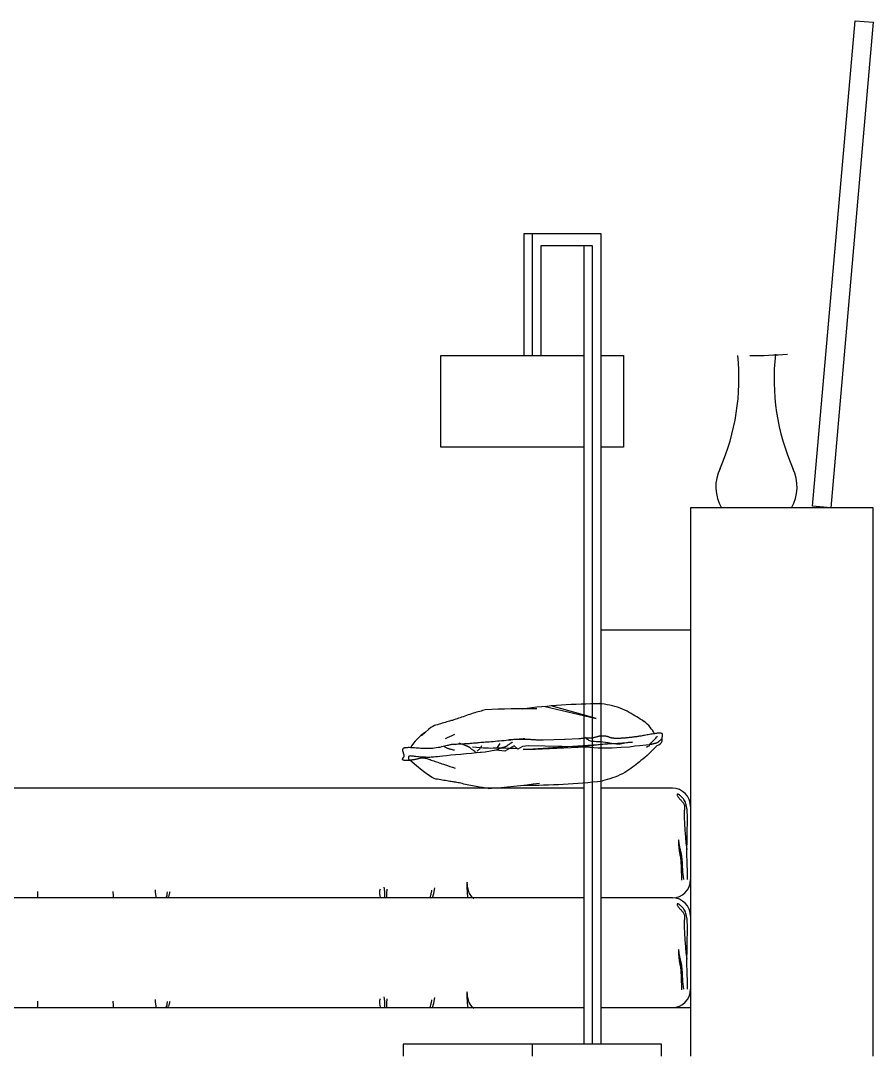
# Model space of a CAD drawing. Header units: inches. Extents: x 11.2 to 54.2, y 16.2 to 41.
# Drawn here: x 28.904 to 30.304, y 21.78 to 23.48 of the extents above; entities that cross this region are included whole.
import ezdxf

# ---------------------------------------------------------------- set-up
doc = ezdxf.new("R2010")
doc.units = ezdxf.units.IN
doc.header["$MEASUREMENT"] = 0
doc.layers.add('1', color=1, linetype='Continuous')

msp = doc.modelspace()

# ---------------------------------------------------------------- linework, layer by layer
at = {"layer": '1'}
for p, q in [((29.7436, 23.1304), (29.7436, 22.9304)), ((29.8282, 23.1104), (29.8282, 21.8004)), ((29.8565, 22.4804), (30.0036, 22.4804)), ((29.7649, 22.3546), (29.8485, 22.3346)), ((29.8485, 22.3346), (29.7745, 22.3554)), ((29.858, 22.3588), (29.8541, 22.3593)), ((29.8621, 22.3582), (29.858, 22.3588)), ((29.8663, 22.3574), (29.8621, 22.3582)), ((29.8707, 22.3566), (29.8663, 22.3574)), ((29.8751, 22.3556), (29.8707, 22.3566)), ((29.8794, 22.3545), (29.8751, 22.3556)), ((29.8837, 22.3532), (29.8794, 22.3545)), ((29.8879, 22.3517), (29.8837, 22.3532)), ((29.8918, 22.3502), (29.8879, 22.3517)), ((29.8956, 22.3484), (29.8918, 22.3502)), ((29.6146, 22.3324), (29.6128, 22.3318)), ((29.6164, 22.333), (29.6146, 22.3324)), ((29.6183, 22.3336), (29.6164, 22.333)), ((29.6203, 22.3343), (29.6183, 22.3336)), ((29.6225, 22.3351), (29.6203, 22.3343)), ((29.6249, 22.3359), (29.6225, 22.3351)), ((29.6274, 22.3368), (29.6249, 22.3359)), ((29.63, 22.3378), (29.6274, 22.3368)), ((29.6327, 22.3387), (29.63, 22.3378)), ((29.6355, 22.3397), (29.6327, 22.3387)), ((29.6383, 22.3407), (29.6355, 22.3397)), ((29.6411, 22.3416), (29.6383, 22.3407)), ((29.6439, 22.3425), (29.6411, 22.3416)), ((29.6467, 22.3434), (29.6439, 22.3425)), ((29.6494, 22.3442), (29.6467, 22.3434)), ((29.6521, 22.345), (29.6494, 22.3442)), ((29.6547, 22.3458), (29.6521, 22.345)), ((29.6572, 22.3465), (29.6547, 22.3458)), ((29.6597, 22.3471), (29.6572, 22.3465)), ((29.662, 22.3478), (29.6597, 22.3471)), ((29.6642, 22.3483), (29.662, 22.3478)), ((29.6664, 22.3489), (29.6642, 22.3483)), ((29.8992, 22.3466), (29.8956, 22.3484)), ((29.9027, 22.3448), (29.8992, 22.3466)), ((29.906, 22.3429), (29.9027, 22.3448)), ((29.9091, 22.341), (29.906, 22.3429)), ((29.9121, 22.3391), (29.9091, 22.341)), ((29.915, 22.3374), (29.9121, 22.3391)), ((29.9179, 22.3357), (29.915, 22.3374)), ((29.9207, 22.334), (29.9179, 22.3357)), ((29.9239, 22.332), (29.9207, 22.334)), ((29.5732, 22.3169), (29.5682, 22.3125)), ((29.5771, 22.3199), (29.5732, 22.3169)), ((29.5802, 22.3219), (29.5771, 22.3199)), ((29.5829, 22.3231), (29.5802, 22.3219)), ((29.5853, 22.324), (29.5829, 22.3231)), ((29.5879, 22.3247), (29.5853, 22.324)), ((29.5904, 22.3255), (29.5879, 22.3247)), ((29.5931, 22.3263), (29.5904, 22.3255)), ((29.5957, 22.327), (29.5931, 22.3263)), ((29.5982, 22.3278), (29.5957, 22.327)), ((29.6007, 22.3285), (29.5982, 22.3278)), ((29.6031, 22.3291), (29.6007, 22.3285)), ((29.6053, 22.3297), (29.6031, 22.3291)), ((29.6074, 22.3303), (29.6053, 22.3297)), ((29.6093, 22.3308), (29.6074, 22.3303)), ((29.6111, 22.3313), (29.6093, 22.3308)), ((29.6128, 22.3318), (29.6111, 22.3313)), ((29.9275, 22.3296), (29.9239, 22.332)), ((29.5682, 22.3125), (29.5619, 22.3062)), ((29.6012, 22.302), (29.6044, 22.3035)), ((29.6044, 22.3035), (29.608, 22.3052)), ((29.608, 22.3052), (29.6121, 22.3071)), ((29.6121, 22.3071), (29.6166, 22.3093)), ((29.6973, 22.2984), (29.6936, 22.298)), ((29.7009, 22.2987), (29.6973, 22.2984)), ((29.7046, 22.2991), (29.7009, 22.2987)), ((29.7082, 22.2994), (29.7046, 22.2991)), ((29.7077, 22.2999), (29.7048, 22.2997)), ((29.7105, 22.3), (29.7077, 22.2999)), ((29.7118, 22.2998), (29.7082, 22.2994)), ((29.7132, 22.3002), (29.7105, 22.3)), ((29.7153, 22.3001), (29.7118, 22.2998)), ((29.7157, 22.3003), (29.7132, 22.3002)), ((29.7188, 22.3004), (29.7153, 22.3001)), ((29.7181, 22.3004), (29.7157, 22.3003)), ((29.7203, 22.3005), (29.7181, 22.3004)), ((29.7222, 22.3007), (29.7188, 22.3004)), ((29.7225, 22.3006), (29.7203, 22.3005)), ((29.7254, 22.301), (29.7222, 22.3007)), ((29.7244, 22.3006), (29.7225, 22.3006)), ((29.7263, 22.3006), (29.7244, 22.3006)), ((29.7286, 22.3012), (29.7254, 22.301)), ((29.728, 22.3006), (29.7263, 22.3006)), ((29.7296, 22.3006), (29.728, 22.3006)), ((29.7316, 22.3014), (29.7286, 22.3012)), ((29.7312, 22.3005), (29.7296, 22.3006)), ((29.7327, 22.3005), (29.7312, 22.3005)), ((29.734, 22.3004), (29.7327, 22.3005)), ((29.7354, 22.3004), (29.734, 22.3004)), ((29.7367, 22.3003), (29.7354, 22.3004)), ((29.738, 22.3002), (29.7367, 22.3003)), ((29.7392, 22.3002), (29.738, 22.3002)), ((29.7404, 22.3001), (29.7392, 22.3002)), ((29.7416, 22.3), (29.7404, 22.3001)), ((29.7428, 22.3), (29.7416, 22.3)), ((29.744, 22.2999), (29.7428, 22.3)), ((29.7451, 22.2998), (29.744, 22.2999)), ((29.7463, 22.2997), (29.7451, 22.2998)), ((29.7474, 22.2997), (29.7463, 22.2997)), ((29.7486, 22.2996), (29.7474, 22.2997)), ((29.7497, 22.2995), (29.7486, 22.2996)), ((29.7508, 22.2994), (29.7497, 22.2995)), ((29.752, 22.2994), (29.7508, 22.2994)), ((29.7531, 22.2993), (29.752, 22.2994)), ((29.7543, 22.2993), (29.7531, 22.2993)), ((29.7554, 22.2992), (29.7543, 22.2993)), ((29.7566, 22.2992), (29.7554, 22.2992)), ((29.7578, 22.2992), (29.7566, 22.2992)), ((29.7589, 22.2993), (29.7578, 22.2992)), ((29.7601, 22.2993), (29.7589, 22.2993)), ((29.7613, 22.2994), (29.7601, 22.2993)), ((29.7966, 22.3005), (29.7613, 22.2994)), ((29.7978, 22.3006), (29.7966, 22.3005)), ((29.8199, 22.3014), (29.7978, 22.3006)), ((29.8212, 22.3015), (29.8199, 22.3014)), ((29.8225, 22.3017), (29.8212, 22.3015)), ((29.8238, 22.3018), (29.8225, 22.3017)), ((29.8251, 22.302), (29.8238, 22.3018)), ((29.8265, 22.3021), (29.8251, 22.302)), ((29.8278, 22.3022), (29.8265, 22.3021)), ((29.8292, 22.3023), (29.8278, 22.3022)), ((29.8307, 22.3024), (29.8292, 22.3023)), ((29.8321, 22.3024), (29.8307, 22.3024)), ((29.8335, 22.3024), (29.8321, 22.3024)), ((29.8349, 22.3025), (29.8335, 22.3024)), ((29.8364, 22.3025), (29.8349, 22.3025)), ((29.8378, 22.3026), (29.8364, 22.3025)), ((29.8391, 22.3026), (29.8378, 22.3026)), ((29.8405, 22.3027), (29.8391, 22.3026)), ((29.8418, 22.3029), (29.8405, 22.3027)), ((29.843, 22.3031), (29.8418, 22.3029)), ((29.8442, 22.3033), (29.843, 22.3031)), ((29.8453, 22.3035), (29.8442, 22.3033)), ((29.8465, 22.3038), (29.8453, 22.3035)), ((29.8475, 22.304), (29.8465, 22.3038)), ((29.8485, 22.3043), (29.8475, 22.304)), ((29.8495, 22.3046), (29.8485, 22.3043)), ((29.8504, 22.3048), (29.8495, 22.3046)), ((29.8512, 22.3051), (29.8504, 22.3048)), ((29.852, 22.3053), (29.8512, 22.3051)), ((29.8528, 22.3055), (29.852, 22.3053)), ((29.8535, 22.3056), (29.8528, 22.3055)), ((29.8542, 22.3058), (29.8535, 22.3056)), ((29.8548, 22.3059), (29.8542, 22.3058)), ((29.8555, 22.3059), (29.8548, 22.3059)), ((29.8561, 22.306), (29.8555, 22.3059)), ((29.8568, 22.306), (29.8561, 22.306)), ((29.8575, 22.306), (29.8568, 22.306)), ((29.8582, 22.306), (29.8575, 22.306)), ((29.8589, 22.306), (29.8582, 22.306)), ((29.8597, 22.306), (29.8589, 22.306)), ((29.8605, 22.3059), (29.8597, 22.306)), ((29.8613, 22.3059), (29.8605, 22.3059)), ((29.8621, 22.3058), (29.8613, 22.3059)), ((29.863, 22.3057), (29.8621, 22.3058)), ((29.8638, 22.3057), (29.863, 22.3057)), ((29.8645, 22.3056), (29.8638, 22.3057)), ((29.8652, 22.3055), (29.8645, 22.3056)), ((29.8659, 22.3054), (29.8652, 22.3055)), ((29.8665, 22.3052), (29.8659, 22.3054)), ((29.867, 22.3051), (29.8665, 22.3052)), ((29.8674, 22.305), (29.867, 22.3051)), ((29.8678, 22.3049), (29.8674, 22.305)), ((29.8681, 22.3047), (29.8678, 22.3049)), ((29.8684, 22.3046), (29.8681, 22.3047)), ((29.8686, 22.3045), (29.8684, 22.3046)), ((29.8689, 22.3043), (29.8686, 22.3045)), ((29.8692, 22.3042), (29.8689, 22.3043)), ((29.8696, 22.304), (29.8692, 22.3042)), ((29.87, 22.3038), (29.8696, 22.304)), ((29.8704, 22.3037), (29.87, 22.3038)), ((29.8709, 22.3035), (29.8704, 22.3037)), ((29.8715, 22.3034), (29.8709, 22.3035)), ((29.8721, 22.3032), (29.8715, 22.3034)), ((29.8728, 22.303), (29.8721, 22.3032)), ((29.8735, 22.3029), (29.8728, 22.303)), ((29.8743, 22.3028), (29.8735, 22.3029)), ((29.875, 22.3026), (29.8743, 22.3028)), ((29.8758, 22.3025), (29.875, 22.3026)), ((29.8766, 22.3024), (29.8758, 22.3025)), ((29.8774, 22.3023), (29.8766, 22.3024)), ((29.8782, 22.3022), (29.8774, 22.3023)), ((29.879, 22.3022), (29.8782, 22.3022)), ((29.8799, 22.3021), (29.879, 22.3022)), ((29.8807, 22.3021), (29.8799, 22.3021)), ((29.8816, 22.3021), (29.8807, 22.3021)), ((29.8825, 22.3021), (29.8816, 22.3021)), ((29.8835, 22.3021), (29.8825, 22.3021)), ((29.8844, 22.3021), (29.8835, 22.3021)), ((29.8854, 22.3021), (29.8844, 22.3021)), ((29.8865, 22.3021), (29.8854, 22.3021)), ((29.8875, 22.3022), (29.8865, 22.3021)), ((29.8886, 22.3022), (29.8875, 22.3022)), ((29.8898, 22.3023), (29.8886, 22.3022)), ((29.8909, 22.3024), (29.8898, 22.3023)), ((29.8921, 22.3024), (29.8909, 22.3024)), ((29.8934, 22.3025), (29.8921, 22.3024)), ((29.8946, 22.3026), (29.8934, 22.3025)), ((29.8959, 22.3027), (29.8946, 22.3026)), ((29.8972, 22.3029), (29.8959, 22.3027)), ((29.8985, 22.303), (29.8972, 22.3029)), ((29.8998, 22.3031), (29.8985, 22.303)), ((29.9012, 22.3033), (29.8998, 22.3031)), ((29.9025, 22.3034), (29.9012, 22.3033)), ((29.9039, 22.3036), (29.9025, 22.3034)), ((29.9052, 22.3037), (29.9039, 22.3036)), ((29.9066, 22.3039), (29.9052, 22.3037)), ((29.9079, 22.304), (29.9066, 22.3039)), ((29.9092, 22.3042), (29.9079, 22.304)), ((29.9104, 22.3044), (29.9092, 22.3042)), ((29.9116, 22.3045), (29.9104, 22.3044)), ((29.9128, 22.3047), (29.9116, 22.3045)), ((29.914, 22.3048), (29.9128, 22.3047)), ((29.9152, 22.305), (29.914, 22.3048)), ((29.9165, 22.3052), (29.9152, 22.305)), ((29.9178, 22.3054), (29.9165, 22.3052)), ((29.9192, 22.3056), (29.9178, 22.3054)), ((29.9207, 22.3058), (29.9192, 22.3056)), ((29.9223, 22.3061), (29.9207, 22.3058)), ((29.924, 22.3064), (29.9223, 22.3061)), ((29.9258, 22.3067), (29.924, 22.3064)), ((29.9278, 22.307), (29.9258, 22.3067)), ((29.9299, 22.3074), (29.9278, 22.307)), ((29.932, 22.3078), (29.9299, 22.3074)), ((29.9341, 22.3082), (29.932, 22.3078)), ((29.9363, 22.3085), (29.9341, 22.3082)), ((29.9384, 22.3089), (29.9363, 22.3085)), ((29.9405, 22.3092), (29.9384, 22.3089)), ((29.9424, 22.3096), (29.9405, 22.3092)), ((29.9442, 22.3098), (29.9424, 22.3096)), ((29.9459, 22.3101), (29.9442, 22.3098)), ((29.9474, 22.3103), (29.9459, 22.3101)), ((29.9488, 22.3105), (29.9474, 22.3103)), ((29.9501, 22.3106), (29.9488, 22.3105)), ((29.9512, 22.3107), (29.9501, 22.3106)), ((29.9522, 22.3107), (29.9512, 22.3107)), ((29.9531, 22.3107), (29.9522, 22.3107)), ((29.9539, 22.3107), (29.9531, 22.3107)), ((29.9546, 22.3107), (29.9539, 22.3107)), ((29.9552, 22.3106), (29.9546, 22.3107)), ((29.9558, 22.3104), (29.9552, 22.3106)), ((29.9562, 22.3103), (29.9558, 22.3104)), ((29.9566, 22.3101), (29.9562, 22.3103)), ((29.9569, 22.3098), (29.9566, 22.3101)), ((29.9568, 22.3025), (29.9569, 22.3033)), ((29.9568, 22.3018), (29.9568, 22.3025)), ((29.9568, 22.301), (29.9568, 22.3018)), ((29.9569, 22.3002), (29.9568, 22.301)), ((29.9572, 22.3095), (29.9569, 22.3098)), ((29.9569, 22.304), (29.9571, 22.3046)), ((29.9569, 22.3033), (29.9569, 22.304)), ((29.957, 22.2994), (29.9569, 22.3002)), ((29.9569, 22.2976), (29.957, 22.2985)), ((29.957, 22.2985), (29.957, 22.2994)), ((29.9571, 22.3046), (29.9572, 22.3053)), ((29.9574, 22.3092), (29.9572, 22.3095)), ((29.9572, 22.3053), (29.9573, 22.3059)), ((29.9573, 22.3059), (29.9574, 22.3065)), ((29.9575, 22.3089), (29.9574, 22.3092)), ((29.9574, 22.3065), (29.9575, 22.3071)), ((29.9576, 22.3085), (29.9575, 22.3089)), ((29.9575, 22.3071), (29.9576, 22.3076)), ((29.9576, 22.308), (29.9576, 22.3085)), ((29.9576, 22.3076), (29.9576, 22.308)), ((29.5306, 22.2842), (29.5305, 22.2836)), ((29.5305, 22.2836), (29.5305, 22.283)), ((29.5305, 22.283), (29.5306, 22.2824)), ((29.5308, 22.2847), (29.5306, 22.2842)), ((29.5306, 22.2824), (29.5307, 22.2817)), ((29.5307, 22.2817), (29.5309, 22.281)), ((29.5311, 22.2852), (29.5308, 22.2847)), ((29.5316, 22.2856), (29.5311, 22.2852)), ((29.5322, 22.286), (29.5316, 22.2856)), ((29.533, 22.2863), (29.5322, 22.286)), ((29.5339, 22.2865), (29.533, 22.2863)), ((29.5351, 22.2867), (29.5339, 22.2865)), ((29.5365, 22.2869), (29.5351, 22.2867)), ((29.538, 22.2869), (29.5365, 22.2869)), ((29.5398, 22.287), (29.538, 22.2869)), ((29.5416, 22.287), (29.5398, 22.287)), ((29.5437, 22.2869), (29.5416, 22.287)), ((29.5458, 22.2868), (29.5437, 22.2869)), ((29.548, 22.2867), (29.5458, 22.2868)), ((29.5504, 22.2866), (29.548, 22.2867)), ((29.5528, 22.2864), (29.5504, 22.2866)), ((29.5553, 22.2862), (29.5528, 22.2864)), ((29.5579, 22.286), (29.5553, 22.2862)), ((29.5605, 22.2858), (29.5579, 22.286)), ((29.5632, 22.2857), (29.5605, 22.2858)), ((29.5659, 22.2855), (29.5632, 22.2857)), ((29.5687, 22.2855), (29.5659, 22.2855)), ((29.5715, 22.2854), (29.5687, 22.2855)), ((29.5743, 22.2855), (29.5715, 22.2854)), ((29.5772, 22.2856), (29.5743, 22.2855)), ((29.5801, 22.2858), (29.5772, 22.2856)), ((29.583, 22.2861), (29.5801, 22.2858)), ((29.586, 22.2865), (29.583, 22.2861)), ((29.5888, 22.287), (29.586, 22.2865)), ((29.5917, 22.2875), (29.5888, 22.287)), ((29.5944, 22.2881), (29.5917, 22.2875)), ((29.597, 22.2887), (29.5944, 22.2881)), ((29.5994, 22.2892), (29.597, 22.2887)), ((29.6016, 22.2898), (29.5994, 22.2892)), ((29.6036, 22.2903), (29.6016, 22.2898)), ((29.6053, 22.2907), (29.6036, 22.2903)), ((29.6068, 22.2911), (29.6053, 22.2907)), ((29.608, 22.2914), (29.6068, 22.2911)), ((29.609, 22.2916), (29.608, 22.2914)), ((29.61, 22.2918), (29.609, 22.2916)), ((29.6108, 22.2919), (29.61, 22.2918)), ((29.6116, 22.292), (29.6108, 22.2919)), ((29.6125, 22.2921), (29.6116, 22.292)), ((29.6135, 22.2922), (29.6125, 22.2921)), ((29.6146, 22.2922), (29.6135, 22.2922)), ((29.6159, 22.2923), (29.6146, 22.2922)), ((29.6174, 22.2923), (29.6159, 22.2923)), ((29.6192, 22.2924), (29.6174, 22.2923)), ((29.6211, 22.2925), (29.6192, 22.2924)), ((29.6232, 22.2926), (29.6211, 22.2925)), ((29.6254, 22.2927), (29.6232, 22.2926)), ((29.6276, 22.2928), (29.6254, 22.2927)), ((29.6299, 22.2929), (29.6276, 22.2928)), ((29.6321, 22.293), (29.6299, 22.2929)), ((29.6343, 22.2931), (29.6321, 22.293)), ((29.6363, 22.2932), (29.6343, 22.2931)), ((29.6382, 22.2934), (29.6363, 22.2932)), ((29.64, 22.2935), (29.6382, 22.2934)), ((29.6418, 22.2937), (29.64, 22.2935)), ((29.6435, 22.2938), (29.6418, 22.2937)), ((29.6451, 22.294), (29.6435, 22.2938)), ((29.6468, 22.2941), (29.6451, 22.294)), ((29.6485, 22.2943), (29.6468, 22.2941)), ((29.6503, 22.2944), (29.6485, 22.2943)), ((29.6523, 22.2946), (29.6503, 22.2944)), ((29.6543, 22.2948), (29.6523, 22.2946)), ((29.6565, 22.295), (29.6543, 22.2948)), ((29.6589, 22.2952), (29.6565, 22.295)), ((29.6615, 22.2954), (29.6589, 22.2952)), ((29.6642, 22.2956), (29.6615, 22.2954)), ((29.667, 22.2958), (29.6642, 22.2956)), ((29.67, 22.296), (29.667, 22.2958)), ((29.673, 22.2962), (29.67, 22.296)), ((29.6762, 22.2965), (29.673, 22.2962)), ((29.6795, 22.2968), (29.6762, 22.2965)), ((29.6829, 22.297), (29.6795, 22.2968)), ((29.6864, 22.2974), (29.6829, 22.297)), ((29.69, 22.2977), (29.6864, 22.2974)), ((29.6936, 22.298), (29.69, 22.2977)), ((29.9423, 22.2838), (29.9368, 22.2786)), ((29.9489, 22.2903), (29.9423, 22.2838)), ((29.9489, 22.2903), (29.9514, 22.2918)), ((29.9514, 22.2918), (29.9534, 22.2931)), ((29.9534, 22.2931), (29.9548, 22.2944)), ((29.9548, 22.2944), (29.9558, 22.2955)), ((29.9558, 22.2955), (29.9565, 22.2966)), ((29.9565, 22.2966), (29.9569, 22.2976)), ((29.5301, 22.2686), (29.53, 22.2684)), ((29.53, 22.2684), (29.53, 22.2682)), ((29.53, 22.2682), (29.5301, 22.268)), ((29.5302, 22.2689), (29.5301, 22.2686)), ((29.5301, 22.268), (29.5303, 22.2677)), ((29.5303, 22.2691), (29.5302, 22.2689)), ((29.5305, 22.2694), (29.5303, 22.2691)), ((29.5303, 22.2677), (29.5305, 22.2675)), ((29.5307, 22.2696), (29.5305, 22.2694)), ((29.5305, 22.2675), (29.5309, 22.2673)), ((29.531, 22.2699), (29.5307, 22.2696)), ((29.5309, 22.281), (29.5311, 22.2802)), ((29.5309, 22.2673), (29.5312, 22.2671)), ((29.5312, 22.2702), (29.531, 22.2699)), ((29.5311, 22.2802), (29.5314, 22.2795)), ((29.5315, 22.2704), (29.5312, 22.2702)), ((29.5312, 22.2671), (29.5317, 22.267)), ((29.5314, 22.2795), (29.5316, 22.2787)), ((29.5317, 22.2707), (29.5315, 22.2704)), ((29.5316, 22.2787), (29.5318, 22.2779)), ((29.5319, 22.271), (29.5317, 22.2707)), ((29.5317, 22.267), (29.5322, 22.2668)), ((29.5318, 22.2779), (29.5321, 22.2772)), ((29.5322, 22.2713), (29.5319, 22.271)), ((29.5321, 22.2772), (29.5323, 22.2764)), ((29.5323, 22.2717), (29.5322, 22.2713)), ((29.5322, 22.2668), (29.5328, 22.2667)), ((29.5323, 22.2764), (29.5325, 22.2757)), ((29.5325, 22.272), (29.5323, 22.2717)), ((29.5325, 22.2757), (29.5326, 22.275)), ((29.5326, 22.2724), (29.5325, 22.272)), ((29.5326, 22.275), (29.5327, 22.2744)), ((29.5327, 22.2728), (29.5326, 22.2724)), ((29.5327, 22.2744), (29.5328, 22.2738)), ((29.5328, 22.2733), (29.5327, 22.2728)), ((29.5328, 22.2738), (29.5328, 22.2733)), ((29.5328, 22.2667), (29.5334, 22.2666)), ((29.5334, 22.2666), (29.5341, 22.2665)), ((29.5341, 22.2665), (29.5348, 22.2664)), ((29.5348, 22.2664), (29.5355, 22.2663)), ((29.5355, 22.2663), (29.5363, 22.2663)), ((29.5363, 22.2663), (29.5371, 22.2663)), ((29.5371, 22.2663), (29.5379, 22.2663)), ((29.5379, 22.2663), (29.5388, 22.2663)), ((29.5388, 22.2663), (29.5398, 22.2664)), ((29.5398, 22.2664), (29.5408, 22.2665)), ((29.5408, 22.2665), (29.5418, 22.2666)), ((29.5418, 22.2666), (29.5429, 22.2667)), ((29.5535, 22.2571), (29.5423, 22.2667)), ((29.5429, 22.2667), (29.544, 22.2669)), ((29.544, 22.2669), (29.5452, 22.267)), ((29.5452, 22.267), (29.5464, 22.2672)), ((29.5464, 22.2672), (29.5477, 22.2674)), ((29.5477, 22.2674), (29.5489, 22.2676)), ((29.5489, 22.2676), (29.5502, 22.2678)), ((29.5502, 22.2678), (29.5515, 22.268)), ((29.5515, 22.268), (29.5527, 22.2683)), ((29.5527, 22.2683), (29.5539, 22.2685)), ((29.5539, 22.2685), (29.5551, 22.2688)), ((29.5551, 22.2688), (29.5562, 22.269)), ((29.5562, 22.269), (29.5572, 22.2693)), ((29.5572, 22.2693), (29.5582, 22.2695)), ((29.5582, 22.2695), (29.5592, 22.2698)), ((29.5592, 22.2698), (29.5602, 22.27)), ((29.5602, 22.27), (29.5612, 22.2701)), ((29.5612, 22.2701), (29.5622, 22.2702)), ((29.5622, 22.2702), (29.5633, 22.2703)), ((29.5633, 22.2703), (29.5644, 22.2702)), ((29.5644, 22.2702), (29.5657, 22.2701)), ((29.5657, 22.2701), (29.5671, 22.2699)), ((29.5671, 22.2699), (29.5686, 22.2695)), ((29.5686, 22.2695), (29.5702, 22.2691)), ((29.5702, 22.2691), (29.572, 22.2686)), ((29.572, 22.2686), (29.5739, 22.268)), ((29.5739, 22.268), (29.5758, 22.2673)), ((29.5758, 22.2673), (29.5778, 22.2666)), ((29.5778, 22.2666), (29.5799, 22.2659)), ((29.5799, 22.2659), (29.582, 22.2652)), ((29.582, 22.2652), (29.5841, 22.2644)), ((29.5841, 22.2644), (29.5862, 22.2637)), ((29.922, 22.2658), (29.9194, 22.2637)), ((29.9249, 22.2681), (29.922, 22.2658)), ((29.9282, 22.2709), (29.9249, 22.2681)), ((29.9321, 22.2743), (29.9282, 22.2709)), ((29.9368, 22.2786), (29.9321, 22.2743)), ((29.5625, 22.2497), (29.5535, 22.2571)), ((29.5695, 22.2443), (29.5625, 22.2497)), ((29.5862, 22.2637), (29.5883, 22.2629)), ((29.5883, 22.2629), (29.5905, 22.2622)), ((29.5905, 22.2622), (29.5928, 22.2614)), ((29.5928, 22.2614), (29.5953, 22.2606)), ((29.5953, 22.2606), (29.598, 22.2597)), ((29.598, 22.2597), (29.601, 22.2587)), ((29.601, 22.2587), (29.6044, 22.2576)), ((29.6044, 22.2576), (29.6081, 22.2563)), ((29.6081, 22.2563), (29.6124, 22.2549)), ((29.6124, 22.2549), (29.6172, 22.2533)), ((29.8988, 22.2484), (29.8953, 22.2462)), ((29.9022, 22.2506), (29.8988, 22.2484)), ((29.9054, 22.2529), (29.9022, 22.2506)), ((29.9084, 22.2552), (29.9054, 22.2529)), ((29.9113, 22.2574), (29.9084, 22.2552)), ((29.9141, 22.2596), (29.9113, 22.2574)), ((29.9168, 22.2617), (29.9141, 22.2596)), ((29.9194, 22.2637), (29.9168, 22.2617)), ((29.575, 22.2405), (29.5695, 22.2443)), ((29.5792, 22.238), (29.575, 22.2405)), ((29.5826, 22.2364), (29.5792, 22.238)), ((29.5854, 22.2355), (29.5826, 22.2364)), ((29.5879, 22.235), (29.5854, 22.2355)), ((29.5905, 22.2345), (29.5879, 22.235)), ((29.5932, 22.234), (29.5905, 22.2345)), ((29.5958, 22.2336), (29.5932, 22.234)), ((29.5985, 22.2332), (29.5958, 22.2336)), ((29.6012, 22.2328), (29.5985, 22.2332)), ((29.6037, 22.2324), (29.6012, 22.2328)), ((29.6062, 22.232), (29.6037, 22.2324)), ((29.6084, 22.2317), (29.6062, 22.232)), ((29.6105, 22.2314), (29.6084, 22.2317)), ((29.6125, 22.2311), (29.6105, 22.2314)), ((29.6143, 22.2308), (29.6125, 22.2311)), ((29.6161, 22.2305), (29.6143, 22.2308)), ((29.618, 22.2302), (29.6161, 22.2305)), ((29.8627, 22.2336), (29.8589, 22.2326)), ((29.8667, 22.2347), (29.8627, 22.2336)), ((29.8709, 22.2359), (29.8667, 22.2347)), ((29.8751, 22.2373), (29.8709, 22.2359)), ((29.8793, 22.2388), (29.8751, 22.2373)), ((29.8835, 22.2404), (29.8793, 22.2388)), ((29.8876, 22.2422), (29.8835, 22.2404)), ((29.8916, 22.2442), (29.8876, 22.2422)), ((29.8953, 22.2462), (29.8916, 22.2442)), ((29.8282, 22.2204), (28.0536, 22.2204)), ((29.6198, 22.2298), (29.618, 22.2302)), ((29.6218, 22.2294), (29.6198, 22.2298)), ((29.6239, 22.229), (29.6218, 22.2294)), ((29.6262, 22.2285), (29.6239, 22.229)), ((29.6286, 22.2279), (29.6262, 22.2285)), ((29.6312, 22.2273), (29.6286, 22.2279)), ((29.6339, 22.2267), (29.6312, 22.2273)), ((29.6368, 22.2261), (29.6339, 22.2267)), ((29.6396, 22.2254), (29.6368, 22.2261)), ((29.6425, 22.2248), (29.6396, 22.2254)), ((29.6454, 22.2242), (29.6425, 22.2248)), ((29.6483, 22.2236), (29.6454, 22.2242)), ((29.6512, 22.2231), (29.6483, 22.2236)), ((29.654, 22.2226), (29.6512, 22.2231)), ((29.6567, 22.2222), (29.654, 22.2226)), ((29.6594, 22.2217), (29.6567, 22.2222)), ((29.662, 22.2214), (29.6594, 22.2217)), ((29.6645, 22.221), (29.662, 22.2214)), ((29.6669, 22.2207), (29.6645, 22.221)), ((29.6692, 22.2204), (29.6669, 22.2207)), ((29.6714, 22.2201), (29.6692, 22.2204)), ((29.9736, 22.2204), (29.8565, 22.2204)), ((29.8282, 22.0404), (28.0536, 22.0404)), ((29.9736, 22.0404), (29.8565, 22.0404)), ((29.7436, 21.8004), (29.7436, 21.7804))]:
    msp.add_line(p, q, dxfattribs=at)
msp.add_lwpolyline([(30.2338, 22.6804), (30.2039, 22.6831), (30.2737, 23.48), (30.3036, 23.4774)], close=True, dxfattribs=at)
for points in [[(29.8565, 21.8004), (29.8565, 23.1304), (29.7295, 23.1304), (29.7295, 22.9304)], [(29.8426, 21.8004), (29.8426, 23.1104), (29.7578, 23.1104), (29.7578, 22.9304)], [(29.8282, 22.7804), (29.5936, 22.7804), (29.5936, 22.9304), (29.8282, 22.9304)], [(29.8565, 22.9304), (29.8936, 22.9304), (29.8936, 22.7804), (29.8565, 22.7804)], [(30.3036, 21.7804), (30.3036, 22.6804), (30.0036, 22.6804), (30.0036, 21.7804)], [(29.8735, 22.2938), (29.8684, 22.2947), (29.8637, 22.2954), (29.8594, 22.2959), (29.8555, 22.2963), (29.8519, 22.2966), (29.8487, 22.2968), (29.8459, 22.2969), (29.8434, 22.2971), (29.8413, 22.2973), (29.8395, 22.2977), (29.838, 22.2981), (29.8365, 22.2988), (29.8352, 22.2997), (29.8338, 22.3009), (29.8324, 22.3025), (29.8308, 22.3044)], [(29.9555, 22.3008), (29.9547, 22.3001), (29.954, 22.2994), (29.9534, 22.2988), (29.9527, 22.2982), (29.9521, 22.2977), (29.9515, 22.2972), (29.951, 22.2967), (29.9505, 22.2963), (29.9501, 22.296), (29.9497, 22.2957), (29.9493, 22.2954), (29.9489, 22.2951), (29.9485, 22.2949), (29.9481, 22.2947), (29.9476, 22.2945), (29.9471, 22.2943), (29.9466, 22.2942), (29.946, 22.294), (29.9454, 22.2939), (29.9447, 22.2937), (29.944, 22.2936), (29.9433, 22.2934), (29.9426, 22.2933), (29.942, 22.2931), (29.9413, 22.2929), (29.9406, 22.2928), (29.9399, 22.2926), (29.9392, 22.2924), (29.9385, 22.2922), (29.9377, 22.292), (29.9369, 22.2919), (29.936, 22.2917)], [(29.9367, 22.2923), (29.9384, 22.2942), (29.9401, 22.296), (29.9417, 22.2977), (29.9432, 22.2993), (29.9447, 22.3009), (29.9462, 22.3025), (29.9476, 22.3042), (29.9491, 22.3061)], [(29.6158, 22.2826), (29.614, 22.283), (29.6124, 22.2834), (29.611, 22.2837), (29.6098, 22.284), (29.6088, 22.2843), (29.6078, 22.2846), (29.6069, 22.2848), (29.6061, 22.2851), (29.6052, 22.2854), (29.6043, 22.2857), (29.6034, 22.2861), (29.6025, 22.2865), (29.6015, 22.287), (29.6006, 22.2876), (29.5996, 22.2883), (29.5986, 22.2892)], [(29.6524, 22.2785), (29.6506, 22.2796), (29.6491, 22.2807), (29.6477, 22.2817), (29.6466, 22.2826), (29.6456, 22.2834), (29.6447, 22.2841), (29.644, 22.2847), (29.6434, 22.2853), (29.6428, 22.2858), (29.6423, 22.2862), (29.6418, 22.2866), (29.6413, 22.2869), (29.6409, 22.2872), (29.6405, 22.2874), (29.6401, 22.2876), (29.6397, 22.2878), (29.6393, 22.288), (29.6389, 22.2881), (29.6386, 22.2883), (29.6382, 22.2884), (29.6379, 22.2886), (29.6376, 22.2887), (29.6372, 22.2889), (29.6368, 22.2891), (29.6365, 22.2892), (29.636, 22.2894), (29.6356, 22.2897), (29.6351, 22.2899), (29.6345, 22.2902), (29.6339, 22.2904), (29.6332, 22.2907), (29.6325, 22.2911), (29.6317, 22.2914), (29.6308, 22.2918), (29.6298, 22.2922), (29.6287, 22.2926), (29.6276, 22.2929), (29.6263, 22.2933), (29.625, 22.2937), (29.6236, 22.2941)], [(29.6455, 22.2883), (29.652, 22.2876), (29.6577, 22.2871), (29.6628, 22.2868), (29.6674, 22.2866), (29.6716, 22.2865), (29.6755, 22.2864), (29.6792, 22.2865), (29.6829, 22.2865), (29.6867, 22.2865), (29.6906, 22.2865), (29.6946, 22.2865), (29.6989, 22.2865), (29.7033, 22.2864), (29.7081, 22.2862), (29.7132, 22.286), (29.7186, 22.2857)], [(29.6604, 22.2898), (29.6597, 22.2886), (29.6592, 22.2875), (29.6587, 22.2867), (29.6582, 22.2859), (29.6577, 22.2852), (29.6571, 22.2846), (29.6564, 22.2839), (29.6555, 22.2832), (29.6544, 22.2823), (29.6531, 22.2812)], [(29.9012, 22.2952), (29.8877, 22.2929), (29.8816, 22.2925), (29.8713, 22.2939), (29.836, 22.2895), (29.8277, 22.289), (29.8193, 22.2884), (29.7376, 22.2897), (29.7277, 22.289), (29.7196, 22.2847), (29.7137, 22.2897), (29.6984, 22.281), (29.6838, 22.2831), (29.6663, 22.2798), (29.6582, 22.279)], [(29.7113, 22.2959), (29.7107, 22.2956), (29.7102, 22.2953), (29.7095, 22.295), (29.7089, 22.2946), (29.7082, 22.2942), (29.7075, 22.2938), (29.7068, 22.2934), (29.7062, 22.2929), (29.7055, 22.2924), (29.7049, 22.292), (29.7043, 22.2915), (29.7037, 22.2911), (29.7031, 22.2907), (29.7026, 22.2903), (29.7021, 22.2899), (29.7016, 22.2896), (29.7011, 22.2893), (29.7007, 22.289), (29.7002, 22.2887), (29.6998, 22.2884), (29.6993, 22.2882), (29.6989, 22.288), (29.6984, 22.2879), (29.6979, 22.2877), (29.6974, 22.2876), (29.6969, 22.2875), (29.6964, 22.2874), (29.6958, 22.2872), (29.6952, 22.2871), (29.6946, 22.2869), (29.6939, 22.2867), (29.6932, 22.2865), (29.6924, 22.2863), (29.6915, 22.286), (29.6906, 22.2856), (29.6894, 22.2852), (29.6882, 22.2847), (29.6868, 22.2841), (29.6852, 22.2834), (29.6835, 22.2826)], [(29.6903, 22.2936), (29.687, 22.2886), (29.6854, 22.286)], [(29.936, 22.2917), (29.9195, 22.2899), (29.912, 22.2894), (29.9031, 22.288), (29.8895, 22.2872), (29.8745, 22.2862), (29.8519, 22.2862), (29.8307, 22.2878), (29.7481, 22.2837), (29.7285, 22.284), (29.9083, 22.2959), (29.9012, 22.2952)], [(29.936, 22.2917), (29.9354, 22.2895), (29.9333, 22.2888), (29.9313, 22.2871)], [(29.6663, 22.2798), (29.6596, 22.2791), (29.6519, 22.2784), (29.6436, 22.2776), (29.6348, 22.2768), (29.626, 22.2759), (29.6175, 22.2751), (29.6096, 22.2744), (29.6026, 22.2737), (29.5967, 22.2731), (29.5919, 22.2725), (29.588, 22.2721), (29.5848, 22.2717), (29.5821, 22.2715), (29.5798, 22.2712), (29.5776, 22.2711), (29.5754, 22.271), (29.5731, 22.271), (29.5706, 22.271), (29.568, 22.2711), (29.5653, 22.2712), (29.5626, 22.2714), (29.56, 22.2716), (29.5574, 22.2718), (29.5549, 22.2721), (29.5525, 22.2723), (29.5503, 22.2726), (29.5483, 22.2729), (29.5465, 22.2731), (29.545, 22.2732), (29.5436, 22.2733), (29.5425, 22.2732), (29.5416, 22.2731), (29.541, 22.2728), (29.5406, 22.2723), (29.5404, 22.2717), (29.5404, 22.2709), (29.5404, 22.2701), (29.5405, 22.269), (29.5407, 22.2678), (29.5408, 22.2665)], [(29.9987, 22.0704), (29.9987, 22.0753), (29.9986, 22.0797), (29.9984, 22.0839), (29.9983, 22.0879), (29.9981, 22.0918), (29.9979, 22.0956), (29.9978, 22.0995), (29.9977, 22.1036), (29.9976, 22.1078), (29.9976, 22.1122), (29.9976, 22.1166), (29.9976, 22.121), (29.9976, 22.1253), (29.9977, 22.1293), (29.9977, 22.1331), (29.9978, 22.1366), (29.9978, 22.1395), (29.9979, 22.1422), (29.9979, 22.1445), (29.9979, 22.1465), (29.9979, 22.1485), (29.998, 22.1503), (29.998, 22.1522), (29.9981, 22.1542), (29.9981, 22.1563), (29.9982, 22.1585), (29.9982, 22.1609), (29.9983, 22.1634), (29.9983, 22.1659), (29.9983, 22.1686), (29.9983, 22.1714), (29.9983, 22.1741), (29.9982, 22.177), (29.9981, 22.1798), (29.998, 22.1826), (29.9977, 22.1853), (29.9974, 22.188), (29.997, 22.1905), (29.9965, 22.1929), (29.9959, 22.195), (29.9953, 22.197), (29.9945, 22.1988), (29.9936, 22.2003), (29.9927, 22.2018), (29.9917, 22.203), (29.9907, 22.2042), (29.9897, 22.2052), (29.9887, 22.2062), (29.9877, 22.2071), (29.9868, 22.2079), (29.9859, 22.2087), (29.9851, 22.2093), (29.9843, 22.2099), (29.9836, 22.2103), (29.9829, 22.2106), (29.9824, 22.2108), (29.982, 22.2108), (29.9816, 22.2107), (29.9814, 22.2105), (29.9813, 22.2101), (29.9813, 22.2096), (29.9814, 22.2091), (29.9816, 22.2084), (29.982, 22.2077), (29.9825, 22.2068), (29.9831, 22.2059), (29.9839, 22.205), (29.9847, 22.2041), (29.9855, 22.2031), (29.9864, 22.2021), (29.9873, 22.2011), (29.9882, 22.2002), (29.9891, 22.1992), (29.9899, 22.1983), (29.9907, 22.1974), (29.9914, 22.1965), (29.992, 22.1956), (29.9926, 22.1945), (29.993, 22.1935), (29.9933, 22.1923), (29.9935, 22.191), (29.9936, 22.1896), (29.9936, 22.1882), (29.9935, 22.1866), (29.9933, 22.1851), (29.9932, 22.1835), (29.993, 22.1819), (29.9929, 22.1803), (29.9928, 22.1787), (29.9928, 22.1772), (29.9928, 22.1756), (29.9929, 22.1739), (29.993, 22.1722), (29.9931, 22.1703), (29.9932, 22.1683), (29.9933, 22.1661), (29.9935, 22.1638), (29.9936, 22.1612), (29.9938, 22.1586), (29.994, 22.1558), (29.9942, 22.153), (29.9943, 22.1502), (29.9945, 22.1473), (29.9947, 22.1445), (29.9949, 22.1417), (29.9951, 22.139), (29.9953, 22.1362), (29.9955, 22.1334), (29.9958, 22.1304), (29.9962, 22.1272), (29.9966, 22.1238), (29.9971, 22.1201)], [(29.9924, 22.0704), (29.9919, 22.0747), (29.9914, 22.079), (29.991, 22.0833), (29.9907, 22.0876), (29.9905, 22.0917), (29.9903, 22.0956), (29.99, 22.0992), (29.9898, 22.1023), (29.9896, 22.105), (29.9894, 22.1073), (29.9891, 22.1093), (29.9888, 22.1109), (29.9885, 22.1124), (29.9882, 22.1138), (29.9879, 22.1151), (29.9875, 22.1164), (29.9872, 22.1179), (29.9868, 22.1194), (29.9865, 22.1209), (29.9861, 22.1225), (29.9858, 22.1241), (29.9855, 22.1257), (29.9852, 22.1273), (29.9849, 22.1288), (29.9847, 22.1302), (29.9845, 22.1316), (29.9843, 22.1328), (29.9842, 22.1338), (29.9841, 22.1346), (29.984, 22.1352), (29.9839, 22.1356), (29.9838, 22.1356), (29.9838, 22.1354), (29.9838, 22.1349), (29.9838, 22.1341), (29.9838, 22.1331), (29.9838, 22.132), (29.9838, 22.1308), (29.9838, 22.1295), (29.9838, 22.1281), (29.9839, 22.1268), (29.984, 22.1255), (29.9841, 22.1242), (29.9842, 22.1228), (29.9843, 22.1215), (29.9845, 22.1201), (29.9847, 22.1187), (29.9849, 22.1172), (29.9852, 22.1157), (29.9855, 22.1142), (29.9858, 22.1126), (29.9861, 22.1111), (29.9864, 22.1095), (29.9867, 22.108), (29.9869, 22.1065), (29.9871, 22.105), (29.9873, 22.1036), (29.9874, 22.1022), (29.9875, 22.1009), (29.9876, 22.0996), (29.9877, 22.0982), (29.9877, 22.0968), (29.9878, 22.0953), (29.9879, 22.0937), (29.9879, 22.092), (29.988, 22.0901), (29.9881, 22.0879), (29.9882, 22.0854), (29.9883, 22.0824), (29.9884, 22.0788), (29.9884, 22.0746), (29.9885, 22.0697)], [(29.6474, 22.0389), (29.6449, 22.0413), (29.643, 22.0438), (29.6414, 22.0462), (29.6402, 22.0487), (29.6393, 22.051), (29.6386, 22.0533), (29.6381, 22.0555), (29.6378, 22.0576), (29.6374, 22.0595), (29.6372, 22.0612), (29.637, 22.0626), (29.6368, 22.0639), (29.6367, 22.0649), (29.6366, 22.0656), (29.6365, 22.0661), (29.6364, 22.0663), (29.6364, 22.0661), (29.6364, 22.0657), (29.6363, 22.065), (29.6363, 22.0641), (29.6363, 22.0631), (29.6363, 22.062), (29.6363, 22.0608), (29.6363, 22.0596), (29.6363, 22.0583), (29.6363, 22.0571), (29.6363, 22.0559), (29.6363, 22.0547), (29.6364, 22.0535), (29.6364, 22.0523), (29.6364, 22.0512), (29.6365, 22.05), (29.6366, 22.0488), (29.6367, 22.0476), (29.6368, 22.0464), (29.637, 22.0452), (29.6372, 22.0441), (29.6374, 22.0429), (29.6376, 22.0417), (29.6379, 22.0405)], [(28.9313, 22.0404), (28.9313, 22.0415), (28.9314, 22.0425), (28.9314, 22.0435), (28.9315, 22.0445), (28.9316, 22.0455), (28.9317, 22.0465), (28.9317, 22.0475), (28.9318, 22.0486), (28.9318, 22.0497), (28.9318, 22.051)], [(29.056, 22.0404), (29.056, 22.0415), (29.056, 22.0425), (29.0559, 22.0435), (29.0558, 22.0445), (29.0558, 22.0455), (29.0557, 22.0465), (29.0556, 22.0475), (29.0555, 22.0486), (29.0555, 22.0497), (29.0555, 22.051)], [(29.1259, 22.041), (29.1259, 22.0423), (29.1257, 22.0436), (29.1256, 22.0448), (29.1254, 22.0459), (29.1252, 22.0471), (29.125, 22.0482), (29.1248, 22.0494), (29.1248, 22.0507), (29.1248, 22.0521), (29.1249, 22.0536)], [(29.1417, 22.0404), (29.1438, 22.0441), (29.1438, 22.0468), (29.1443, 22.0504)], [(29.1453, 22.0404), (29.1459, 22.0415), (29.1464, 22.0425), (29.1468, 22.0434), (29.1471, 22.0444), (29.1474, 22.0453), (29.1477, 22.0463), (29.1479, 22.0473), (29.1482, 22.0484), (29.1486, 22.0496), (29.149, 22.051)], [(29.4943, 22.0413), (29.4937, 22.0444), (29.4934, 22.0468), (29.4932, 22.0487), (29.4931, 22.0502), (29.4932, 22.0514), (29.4934, 22.0526), (29.4937, 22.0539), (29.4943, 22.0555)], [(29.5014, 22.0405), (29.5014, 22.0436), (29.5014, 22.0461), (29.5013, 22.0481), (29.5013, 22.0498), (29.5012, 22.0514), (29.501, 22.0531), (29.5008, 22.0552), (29.5006, 22.0579)], [(29.5045, 22.0405), (29.5045, 22.0476), (29.5053, 22.0547)], [(29.5755, 22.0397), (29.5763, 22.0426), (29.5769, 22.0448), (29.5774, 22.0465), (29.5777, 22.0479), (29.578, 22.0491), (29.5782, 22.0503), (29.5784, 22.0515), (29.5787, 22.0531)], [(29.5795, 22.0405), (29.5819, 22.0476), (29.5834, 22.0571)], [(29.9987, 21.8904), (29.9987, 21.8953), (29.9986, 21.8997), (29.9984, 21.9039), (29.9983, 21.9079), (29.9981, 21.9118), (29.9979, 21.9156), (29.9978, 21.9195), (29.9977, 21.9236), (29.9976, 21.9278), (29.9976, 21.9322), (29.9976, 21.9366), (29.9976, 21.941), (29.9976, 21.9453), (29.9977, 21.9493), (29.9977, 21.9531), (29.9978, 21.9566), (29.9978, 21.9595), (29.9979, 21.9622), (29.9979, 21.9645), (29.9979, 21.9665), (29.9979, 21.9685), (29.998, 21.9703), (29.998, 21.9722), (29.9981, 21.9742), (29.9981, 21.9763), (29.9982, 21.9785), (29.9982, 21.9809), (29.9983, 21.9834), (29.9983, 21.9859), (29.9983, 21.9886), (29.9983, 21.9914), (29.9983, 21.9941), (29.9982, 21.997), (29.9981, 21.9998), (29.998, 22.0026), (29.9977, 22.0053), (29.9974, 22.008), (29.997, 22.0105), (29.9965, 22.0129), (29.9959, 22.015), (29.9953, 22.017), (29.9945, 22.0188), (29.9936, 22.0203), (29.9927, 22.0218), (29.9917, 22.023), (29.9907, 22.0242), (29.9897, 22.0252), (29.9887, 22.0262), (29.9877, 22.0271), (29.9868, 22.0279), (29.9859, 22.0287), (29.9851, 22.0293), (29.9843, 22.0299), (29.9836, 22.0303), (29.9829, 22.0306), (29.9824, 22.0308), (29.982, 22.0308), (29.9816, 22.0307), (29.9814, 22.0305), (29.9813, 22.0301), (29.9813, 22.0296), (29.9814, 22.0291), (29.9816, 22.0284), (29.982, 22.0277), (29.9825, 22.0268), (29.9831, 22.0259), (29.9839, 22.025), (29.9847, 22.0241), (29.9855, 22.0231), (29.9864, 22.0221), (29.9873, 22.0211), (29.9882, 22.0202), (29.9891, 22.0192), (29.9899, 22.0183), (29.9907, 22.0174), (29.9914, 22.0165), (29.992, 22.0156), (29.9926, 22.0145), (29.993, 22.0135), (29.9933, 22.0123), (29.9935, 22.011), (29.9936, 22.0096), (29.9936, 22.0082), (29.9935, 22.0066), (29.9933, 22.0051), (29.9932, 22.0035), (29.993, 22.0019), (29.9929, 22.0003), (29.9928, 21.9987), (29.9928, 21.9972), (29.9928, 21.9956), (29.9929, 21.9939), (29.993, 21.9922), (29.9931, 21.9903), (29.9932, 21.9883), (29.9933, 21.9861), (29.9935, 21.9838), (29.9936, 21.9812), (29.9938, 21.9786), (29.994, 21.9758), (29.9942, 21.973), (29.9943, 21.9702), (29.9945, 21.9673), (29.9947, 21.9645), (29.9949, 21.9617), (29.9951, 21.959), (29.9953, 21.9562), (29.9955, 21.9534), (29.9958, 21.9504), (29.9962, 21.9472), (29.9966, 21.9438), (29.9971, 21.9401)], [(29.9924, 21.8904), (29.9919, 21.8947), (29.9914, 21.899), (29.991, 21.9033), (29.9907, 21.9076), (29.9905, 21.9117), (29.9903, 21.9156), (29.99, 21.9192), (29.9898, 21.9223), (29.9896, 21.925), (29.9894, 21.9273), (29.9891, 21.9293), (29.9888, 21.9309), (29.9885, 21.9324), (29.9882, 21.9338), (29.9879, 21.9351), (29.9875, 21.9364), (29.9872, 21.9379), (29.9868, 21.9394), (29.9865, 21.9409), (29.9861, 21.9425), (29.9858, 21.9441), (29.9855, 21.9457), (29.9852, 21.9473), (29.9849, 21.9488), (29.9847, 21.9502), (29.9845, 21.9516), (29.9843, 21.9528), (29.9842, 21.9538), (29.9841, 21.9546), (29.984, 21.9552), (29.9839, 21.9556), (29.9838, 21.9556), (29.9838, 21.9554), (29.9838, 21.9549), (29.9838, 21.9541), (29.9838, 21.9531), (29.9838, 21.952), (29.9838, 21.9508), (29.9838, 21.9495), (29.9838, 21.9481), (29.9839, 21.9468), (29.984, 21.9455), (29.9841, 21.9442), (29.9842, 21.9428), (29.9843, 21.9415), (29.9845, 21.9401), (29.9847, 21.9387), (29.9849, 21.9372), (29.9852, 21.9357), (29.9855, 21.9342), (29.9858, 21.9326), (29.9861, 21.9311), (29.9864, 21.9295), (29.9867, 21.928), (29.9869, 21.9265), (29.9871, 21.925), (29.9873, 21.9236), (29.9874, 21.9222), (29.9875, 21.9209), (29.9876, 21.9196), (29.9877, 21.9182), (29.9877, 21.9168), (29.9878, 21.9153), (29.9879, 21.9137), (29.9879, 21.912), (29.988, 21.9101), (29.9881, 21.9079), (29.9882, 21.9054), (29.9883, 21.9024), (29.9884, 21.8988), (29.9884, 21.8946), (29.9885, 21.8897)], [(29.1259, 21.861), (29.1259, 21.8623), (29.1257, 21.8636), (29.1256, 21.8648), (29.1254, 21.8659), (29.1252, 21.8671), (29.125, 21.8682), (29.1248, 21.8694), (29.1248, 21.8707), (29.1248, 21.8721), (29.1249, 21.8736)], [(29.4943, 21.8613), (29.4937, 21.8644), (29.4934, 21.8668), (29.4932, 21.8687), (29.4931, 21.8702), (29.4932, 21.8714), (29.4934, 21.8726), (29.4937, 21.8739), (29.4943, 21.8755)], [(29.5014, 21.8605), (29.5014, 21.8636), (29.5014, 21.8661), (29.5013, 21.8681), (29.5013, 21.8698), (29.5012, 21.8714), (29.501, 21.8731), (29.5008, 21.8752), (29.5006, 21.8779)], [(29.5045, 21.8605), (29.5045, 21.8676), (29.5053, 21.8747)], [(29.5795, 21.8605), (29.5819, 21.8676), (29.5834, 21.8771)], [(29.6474, 21.8589), (29.6449, 21.8613), (29.643, 21.8638), (29.6414, 21.8662), (29.6402, 21.8687), (29.6393, 21.871), (29.6386, 21.8733), (29.6381, 21.8755), (29.6378, 21.8776), (29.6374, 21.8795), (29.6372, 21.8812), (29.637, 21.8826), (29.6368, 21.8839), (29.6367, 21.8849), (29.6366, 21.8856), (29.6365, 21.8861), (29.6364, 21.8863), (29.6364, 21.8861), (29.6364, 21.8857), (29.6363, 21.885), (29.6363, 21.8841), (29.6363, 21.8831), (29.6363, 21.882), (29.6363, 21.8808), (29.6363, 21.8796), (29.6363, 21.8783), (29.6363, 21.8771), (29.6363, 21.8759), (29.6363, 21.8747), (29.6364, 21.8735), (29.6364, 21.8723), (29.6364, 21.8712), (29.6365, 21.87), (29.6366, 21.8688), (29.6367, 21.8676), (29.6368, 21.8664), (29.637, 21.8652), (29.6372, 21.8641), (29.6374, 21.8629), (29.6376, 21.8617), (29.6379, 21.8605)], [(28.0236, 21.7804), (28.0236, 21.8604), (29.8282, 21.8604)], [(28.9313, 21.8604), (28.9313, 21.8615), (28.9314, 21.8625), (28.9314, 21.8635), (28.9315, 21.8645), (28.9316, 21.8655), (28.9317, 21.8665), (28.9317, 21.8675), (28.9318, 21.8686), (28.9318, 21.8697), (28.9318, 21.871)], [(29.056, 21.8604), (29.056, 21.8615), (29.056, 21.8625), (29.0559, 21.8635), (29.0558, 21.8645), (29.0558, 21.8655), (29.0557, 21.8665), (29.0556, 21.8675), (29.0555, 21.8686), (29.0555, 21.8697), (29.0555, 21.871)], [(29.1417, 21.8604), (29.1438, 21.8641), (29.1438, 21.8668), (29.1443, 21.8704)], [(29.1453, 21.8604), (29.1459, 21.8615), (29.1464, 21.8625), (29.1468, 21.8634), (29.1471, 21.8644), (29.1474, 21.8653), (29.1477, 21.8663), (29.1479, 21.8673), (29.1482, 21.8684), (29.1486, 21.8696), (29.149, 21.871)], [(29.5755, 21.8597), (29.5763, 21.8626), (29.5769, 21.8648), (29.5774, 21.8665), (29.5777, 21.8679), (29.578, 21.8691), (29.5782, 21.8703), (29.5784, 21.8715), (29.5787, 21.8731)], [(29.8565, 21.8604), (30.0036, 21.8604)], [(29.9558, 21.7804), (29.9558, 21.8004), (29.5315, 21.8004), (29.5315, 21.7804)]]:
    msp.add_lwpolyline(points, dxfattribs=at)
for centre, radius, start, end in [((29.7145, 22.8929), 0.3685, 336.3704, 5.8758), ((30.108, 23.5613), 0.6307, 269.3686, 274.9799), ((30.5091, 22.8929), 0.3685, 173.7579, 203.6296), ((30.1135, 22.715), 0.0685, 153.8185, 210.2796), ((30.11, 22.715), 0.0685, 329.7204, 26.1815), ((29.731, 21.2058), 1.1449, 89.0026, 93.2357), ((29.8636, 21.2713), 1.0877, 90.3995, 97.2139), ((29.8904, 22.2814), 0.0609, 27.8571, 52.4334), ((29.6073, 22.2503), 0.0734, 122.1685, 150.1149), ((29.7343, 23.3131), 1.0877, 269.7663, 276.5808), ((29.5966, 23.3626), 1.1449, 273.7446, 277.9776), ((29.9736, 22.1904), 0.03, 0, 90), ((29.9736, 22.0704), 0.03, 270, 0), ((29.9736, 22.0104), 0.03, 0, 90), ((29.9736, 21.8904), 0.03, 270, 0)]:
    msp.add_arc(centre, radius, start, end, dxfattribs=at)

doc.saveas('drawing.dxf')
